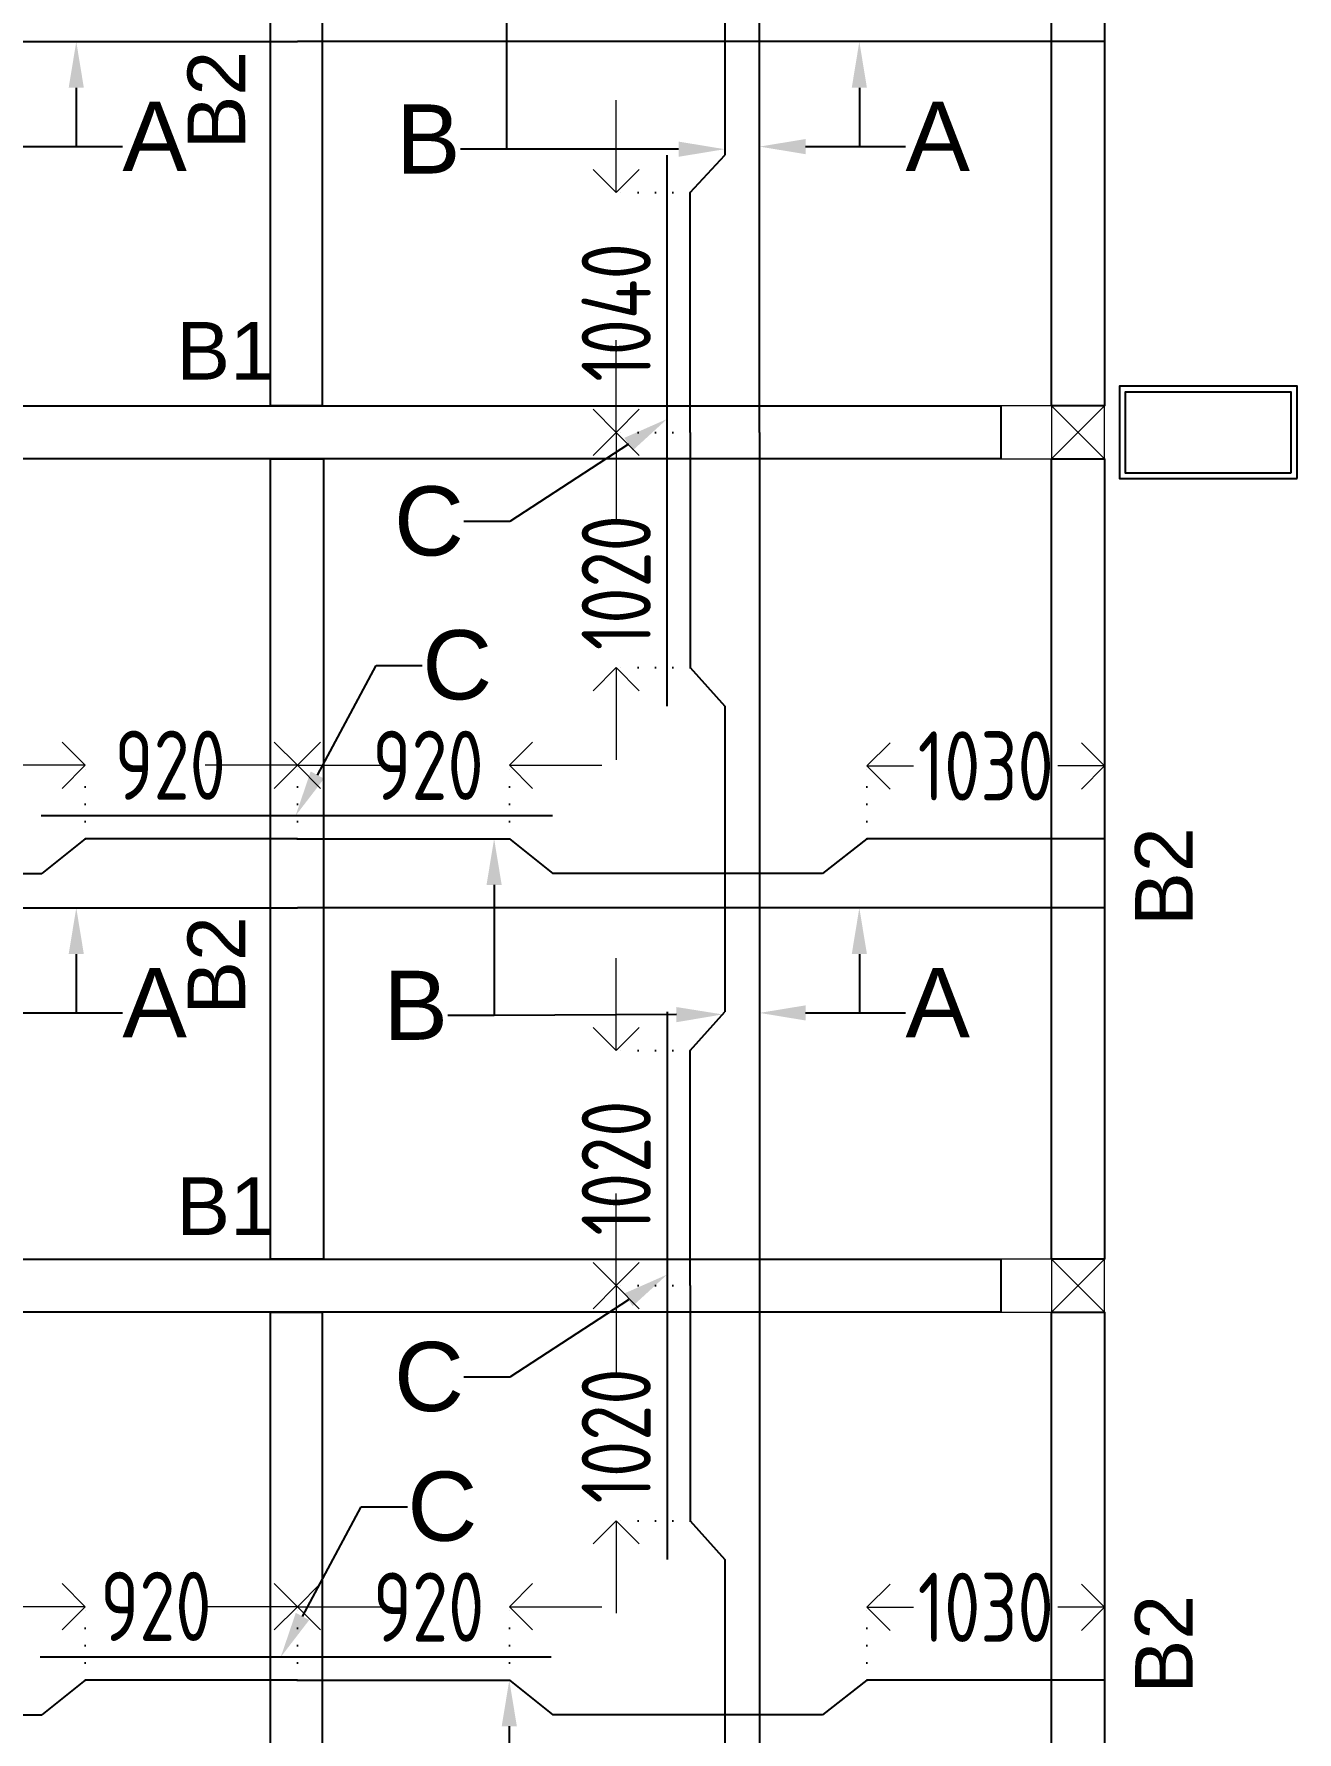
# Model space of a CAD drawing. Header units: inches. Extents: x -605 to 2991212, y -2872845 to 0.
# Drawn here: x 2826292 to 2831770, y -2114542 to -2107179 of the extents above; entities that cross this region are included whole.
import ezdxf
from ezdxf import colors
from ezdxf.entities.mleader import LeaderData, LeaderLine
from ezdxf.enums import TextEntityAlignment as Align
from ezdxf.math import Vec2, Vec3

# ---------------------------------------------------------------- set-up
doc = ezdxf.new("R2010")
doc.units = ezdxf.units.IN
doc.header["$LTSCALE"] = 600
doc.header["$MEASUREMENT"] = 0
doc.linetypes.add('DOT2', pattern=[0.125, 0, -0.125])
for name, color, linetype, lineweight in [('rDIMension', 1, 'Continuous', 18), ('rRCC 2', 40, 'Continuous', 15), ('rREINF 1', 1, 'Continuous', 25)]:
    doc.layers.add(name, color=color, linetype=linetype, lineweight=lineweight)
doc.styles.add('DIM', font='geniso.shx', dxfattribs={"width": 0.85})
doc.styles.get("Standard").update_dxf_attribs({"font": 'arial.ttf'})
doc.dimstyles.new('ST-100', dxfattribs={"dimscale": 100, "dimtxt": 2.5, "dimasz": 2, "dimexe": 0.18, "dimexo": 0.0625, "dimgap": 0.2, "dimtad": 0, "dimdec": 0, "dimzin": 0, "dimdsep": 46, "dimtxsty": 'DIM', "dimblk": 'OPEN90', "dimcen": 0.09, "dimclrd": 256, "dimclrt": 7, "dimadec": 0, "dimazin": 0, "dimtfac": 1, "dimtdec": 0, "dimtofl": 0, "dimtmove": 0, "dimatfit": 3, "dimldrblk": 'OPEN90', "dimfxl": 1, "dimtolj": 1, "dimtzin": 0, "dimlwd": -1, "dimarcsym": 0})

# ---------------------------------------------------------------- blocks, each defined once
blk = doc.blocks.new('_Open90')
at = {"color": 0, "linetype": 'ByBlock', "lineweight": -2}
for p, q in [((-0.5, 0.5), (0, 0)), ((0, 0), (-1, 0)), ((0, 0), (-0.5, -0.5))]:
    blk.add_line(p, q, dxfattribs=at)
blk = doc.blocks.new('*D400')
at = {"layer": 'Defpoints', "color": 0, "linetype": 'ByBlock', "transparency": 16777216}
for p in [(2827434.7, -2110350.6), (2826514.7, -2110669), (2827434.7, -2110669)]:
    blk.add_point(p, dxfattribs=at)
at = {"layer": 'rDIMension', "transparency": 16777216}
for p, q in [((2826314.7, -2110350.6), (2826114.7, -2110350.6)), ((2827634.7, -2110350.6), (2827834.7, -2110350.6))]:
    blk.add_line(p, q, dxfattribs=at)
at = {"layer": 'rDIMension', "color": 0, "linetype": 'DOT2', "lineweight": -2, "transparency": 16777216}
for p, q in [((2826514.7, -2110669), (2826514.7, -2110350.6)), ((2827434.7, -2110669), (2827434.7, -2110350.6))]:
    blk.add_line(p, q, dxfattribs=at)
at = {"layer": 'rDIMension', "linetype": 'ByBlock', "transparency": 16777216, "xscale": 200, "yscale": 200, "zscale": 200}
blk.add_blockref('_Open90', (2826514.7, -2110350.6), dxfattribs=at)
at = {"layer": 'rDIMension', "linetype": 'ByBlock', "transparency": 16777216, "xscale": 200, "yscale": 200, "zscale": 200, "rotation": 180}
blk.add_blockref('_Open90', (2827434.7, -2110350.6), dxfattribs=at)
at = {"layer": 'rDIMension', "color": 7, "linetype": 'ByBlock', "transparency": 16777216, "insert": (2826883.3, -2110350), "char_height": 300, "attachment_point": 5, "style": 'DIM'}
blk.add_mtext('\\A1;920', dxfattribs=at)
blk = doc.blocks.new('*D401')
at = {"layer": 'Defpoints', "color": 0, "linetype": 'ByBlock', "transparency": 16777216}
for p in [(2829904.7, -2110353.3), (2829904.7, -2110669), (2830934.7, -2110669)]:
    blk.add_point(p, dxfattribs=at)
at = {"layer": 'rDIMension', "color": 0, "linetype": 'DOT2', "lineweight": -2, "transparency": 16777216}
for p, q in [((2829904.7, -2110669), (2829904.7, -2110353.3)), ((2830934.7, -2110669), (2830934.7, -2110353.3))]:
    blk.add_line(p, q, dxfattribs=at)
at = {"layer": 'rDIMension', "transparency": 16777216}
for p, q in [((2830104.7, -2110353.3), (2830106.3, -2110353.3)), ((2830734.7, -2110353.3), (2830733, -2110353.3))]:
    blk.add_line(p, q, dxfattribs=at)
at = {"layer": 'rDIMension', "linetype": 'ByBlock', "transparency": 16777216, "xscale": 200, "yscale": 200, "zscale": 200, "rotation": 180}
blk.add_blockref('_Open90', (2829904.7, -2110353.3), dxfattribs=at)
at = {"layer": 'rDIMension', "linetype": 'ByBlock', "transparency": 16777216, "xscale": 200, "yscale": 200, "zscale": 200}
blk.add_blockref('_Open90', (2830934.7, -2110353.3), dxfattribs=at)
at = {"layer": 'rDIMension', "color": 7, "linetype": 'ByBlock', "transparency": 16777216, "insert": (2830419.7, -2110353.3), "char_height": 300, "attachment_point": 5, "style": 'DIM'}
blk.add_mtext('\\A1;1030', dxfattribs=at)
blk = doc.blocks.new('*D402')
at = {"layer": 'Defpoints', "color": 0, "linetype": 'ByBlock', "transparency": 16777216}
for p in [(2827434.7, -2110350.6), (2827434.7, -2110669), (2828354.7, -2110669)]:
    blk.add_point(p, dxfattribs=at)
at = {"layer": 'rDIMension', "transparency": 16777216}
for p, q in [((2827234.7, -2110350.6), (2827034.7, -2110350.6)), ((2828554.7, -2110350.6), (2828754.7, -2110350.6))]:
    blk.add_line(p, q, dxfattribs=at)
at = {"layer": 'rDIMension', "color": 0, "linetype": 'DOT2', "lineweight": -2, "transparency": 16777216}
for p, q in [((2827434.7, -2110669), (2827434.7, -2110350.6)), ((2828354.7, -2110669), (2828354.7, -2110350.6))]:
    blk.add_line(p, q, dxfattribs=at)
at = {"layer": 'rDIMension', "linetype": 'ByBlock', "transparency": 16777216, "xscale": 200, "yscale": 200, "zscale": 200}
blk.add_blockref('_Open90', (2827434.7, -2110350.6), dxfattribs=at)
at = {"layer": 'rDIMension', "linetype": 'ByBlock', "transparency": 16777216, "xscale": 200, "yscale": 200, "zscale": 200, "rotation": 180}
blk.add_blockref('_Open90', (2828354.7, -2110350.6), dxfattribs=at)
at = {"layer": 'rDIMension', "color": 7, "linetype": 'ByBlock', "transparency": 16777216, "insert": (2828001.4, -2110350.5), "char_height": 300, "attachment_point": 5, "style": 'DIM'}
blk.add_mtext('\\A1;920', dxfattribs=at)
blk = doc.blocks.new('*D350')
at = {"layer": 'Defpoints', "color": 0, "linetype": 'ByBlock', "transparency": 16777216}
for p in [(2827434.7, -2113999.1), (2826514.7, -2114317.5), (2827434.7, -2114317.5)]:
    blk.add_point(p, dxfattribs=at)
at = {"layer": 'rDIMension', "transparency": 16777216}
for p, q in [((2826314.7, -2113999.1), (2826114.7, -2113999.1)), ((2827634.7, -2113999.1), (2827834.7, -2113999.1))]:
    blk.add_line(p, q, dxfattribs=at)
at = {"layer": 'rDIMension', "color": 0, "linetype": 'DOT2', "lineweight": -2, "transparency": 16777216}
for p, q in [((2826514.7, -2114317.5), (2826514.7, -2113999.1)), ((2827434.7, -2114317.5), (2827434.7, -2113999.1))]:
    blk.add_line(p, q, dxfattribs=at)
at = {"layer": 'rDIMension', "linetype": 'ByBlock', "transparency": 16777216, "xscale": 200, "yscale": 200, "zscale": 200}
blk.add_blockref('_Open90', (2826514.7, -2113999.1), dxfattribs=at)
at = {"layer": 'rDIMension', "linetype": 'ByBlock', "transparency": 16777216, "xscale": 200, "yscale": 200, "zscale": 200, "rotation": 180}
blk.add_blockref('_Open90', (2827434.7, -2113999.1), dxfattribs=at)
at = {"layer": 'rDIMension', "color": 7, "linetype": 'ByBlock', "transparency": 16777216, "insert": (2826821.2, -2113997.6), "char_height": 300, "attachment_point": 5, "style": 'DIM'}
blk.add_mtext('\\A1;920', dxfattribs=at)
blk = doc.blocks.new('*D351')
at = {"layer": 'Defpoints', "color": 0, "linetype": 'ByBlock', "transparency": 16777216}
for p in [(2829904.7, -2114001.7), (2829904.7, -2114317.5), (2830934.7, -2114317.5)]:
    blk.add_point(p, dxfattribs=at)
at = {"layer": 'rDIMension', "color": 0, "linetype": 'DOT2', "lineweight": -2, "transparency": 16777216}
for p, q in [((2829904.7, -2114317.5), (2829904.7, -2114001.7)), ((2830934.7, -2114317.5), (2830934.7, -2114001.7))]:
    blk.add_line(p, q, dxfattribs=at)
at = {"layer": 'rDIMension', "transparency": 16777216}
for p, q in [((2830104.7, -2114001.7), (2830106.3, -2114001.7)), ((2830734.7, -2114001.7), (2830733, -2114001.7))]:
    blk.add_line(p, q, dxfattribs=at)
at = {"layer": 'rDIMension', "linetype": 'ByBlock', "transparency": 16777216, "xscale": 200, "yscale": 200, "zscale": 200, "rotation": 180}
blk.add_blockref('_Open90', (2829904.7, -2114001.7), dxfattribs=at)
at = {"layer": 'rDIMension', "linetype": 'ByBlock', "transparency": 16777216, "xscale": 200, "yscale": 200, "zscale": 200}
blk.add_blockref('_Open90', (2830934.7, -2114001.7), dxfattribs=at)
at = {"layer": 'rDIMension', "color": 7, "linetype": 'ByBlock', "transparency": 16777216, "insert": (2830419.7, -2114001.7), "char_height": 300, "attachment_point": 5, "style": 'DIM'}
blk.add_mtext('\\A1;1030', dxfattribs=at)
blk = doc.blocks.new('*D352')
at = {"layer": 'Defpoints', "color": 0, "linetype": 'ByBlock', "transparency": 16777216}
for p in [(2827434.7, -2113999.1), (2827434.7, -2114317.5), (2828354.7, -2114317.5)]:
    blk.add_point(p, dxfattribs=at)
at = {"layer": 'rDIMension', "transparency": 16777216}
for p, q in [((2827234.7, -2113999.1), (2827034.7, -2113999.1)), ((2828554.7, -2113999.1), (2828754.7, -2113999.1))]:
    blk.add_line(p, q, dxfattribs=at)
at = {"layer": 'rDIMension', "color": 0, "linetype": 'DOT2', "lineweight": -2, "transparency": 16777216}
for p, q in [((2827434.7, -2114317.5), (2827434.7, -2113999.1)), ((2828354.7, -2114317.5), (2828354.7, -2113999.1))]:
    blk.add_line(p, q, dxfattribs=at)
at = {"layer": 'rDIMension', "linetype": 'ByBlock', "transparency": 16777216, "xscale": 200, "yscale": 200, "zscale": 200}
blk.add_blockref('_Open90', (2827434.7, -2113999.1), dxfattribs=at)
at = {"layer": 'rDIMension', "linetype": 'ByBlock', "transparency": 16777216, "xscale": 200, "yscale": 200, "zscale": 200, "rotation": 180}
blk.add_blockref('_Open90', (2828354.7, -2113999.1), dxfattribs=at)
at = {"layer": 'rDIMension', "color": 7, "linetype": 'ByBlock', "transparency": 16777216, "insert": (2828004.1, -2114000.5), "char_height": 300, "attachment_point": 5, "style": 'DIM'}
blk.add_mtext('\\A1;920', dxfattribs=at)
blk = doc.blocks.new('*D361')
at = {"layer": 'Defpoints', "color": 0, "linetype": 'ByBlock', "transparency": 16777216}
for p in [(2828817.3, -2108906.9), (2829138, -2108906.9), (2829138, -2109926.9)]:
    blk.add_point(p, dxfattribs=at)
at = {"layer": 'rDIMension', "transparency": 16777216}
for p, q in [((2828817.3, -2108706.9), (2828817.3, -2108506.9)), ((2828817.3, -2110126.9), (2828817.3, -2110326.9))]:
    blk.add_line(p, q, dxfattribs=at)
at = {"layer": 'rDIMension', "color": 0, "linetype": 'DOT2', "lineweight": -2, "transparency": 16777216}
for p, q in [((2829138, -2108906.9), (2828817.3, -2108906.9)), ((2829138, -2109926.9), (2828817.3, -2109926.9))]:
    blk.add_line(p, q, dxfattribs=at)
at = {"layer": 'rDIMension', "linetype": 'ByBlock', "transparency": 16777216, "xscale": 200, "yscale": 200, "zscale": 200}
for p, rotation in [((2828817.3, -2108906.9), 270), ((2828817.3, -2109926.9), 90)]:
    blk.add_blockref('_Open90', p, dxfattribs=dict(at, rotation=rotation))
at = {"layer": 'rDIMension', "color": 7, "linetype": 'ByBlock', "transparency": 16777216, "insert": (2828817.3, -2109558.6), "char_height": 300, "attachment_point": 5, "rotation": 90, "style": 'DIM'}
blk.add_mtext('\\A1;1020', dxfattribs=at)
blk = doc.blocks.new('*D362')
at = {"layer": 'Defpoints', "color": 0, "linetype": 'ByBlock', "transparency": 16777216}
for p in [(2829138, -2111586.9), (2828817.3, -2112606.9), (2829138, -2112606.9)]:
    blk.add_point(p, dxfattribs=at)
at = {"layer": 'rDIMension', "transparency": 16777216}
for p, q in [((2828817.3, -2111386.9), (2828817.3, -2111186.9)), ((2828817.3, -2112806.9), (2828817.3, -2113006.9))]:
    blk.add_line(p, q, dxfattribs=at)
at = {"layer": 'rDIMension', "color": 0, "linetype": 'DOT2', "lineweight": -2, "transparency": 16777216}
for p, q in [((2829138, -2111586.9), (2828817.3, -2111586.9)), ((2829138, -2112606.9), (2828817.3, -2112606.9))]:
    blk.add_line(p, q, dxfattribs=at)
at = {"layer": 'rDIMension', "linetype": 'ByBlock', "transparency": 16777216, "xscale": 200, "yscale": 200, "zscale": 200}
for p, rotation in [((2828817.3, -2111586.9), 270), ((2828817.3, -2112606.9), 90)]:
    blk.add_blockref('_Open90', p, dxfattribs=dict(at, rotation=rotation))
at = {"layer": 'rDIMension', "color": 7, "linetype": 'ByBlock', "transparency": 16777216, "insert": (2828817.3, -2112096.9), "char_height": 300, "attachment_point": 5, "rotation": 90, "style": 'DIM'}
blk.add_mtext('\\A1;1020', dxfattribs=at)
blk = doc.blocks.new('*D365')
at = {"layer": 'Defpoints', "color": 0, "linetype": 'ByBlock', "transparency": 16777216}
for p in [(2828817.3, -2112606.9), (2829138, -2112606.9), (2829138, -2113626.9)]:
    blk.add_point(p, dxfattribs=at)
at = {"layer": 'rDIMension', "transparency": 16777216}
for p, q in [((2828817.3, -2112406.9), (2828817.3, -2112206.9)), ((2828817.3, -2113826.9), (2828817.3, -2114026.9))]:
    blk.add_line(p, q, dxfattribs=at)
at = {"layer": 'rDIMension', "color": 0, "linetype": 'DOT2', "lineweight": -2, "transparency": 16777216}
for p, q in [((2829138, -2112606.9), (2828817.3, -2112606.9)), ((2829138, -2113626.9), (2828817.3, -2113626.9))]:
    blk.add_line(p, q, dxfattribs=at)
at = {"layer": 'rDIMension', "linetype": 'ByBlock', "transparency": 16777216, "xscale": 200, "yscale": 200, "zscale": 200}
for p, rotation in [((2828817.3, -2112606.9), 270), ((2828817.3, -2113626.9), 90)]:
    blk.add_blockref('_Open90', p, dxfattribs=dict(at, rotation=rotation))
at = {"layer": 'rDIMension', "color": 7, "linetype": 'ByBlock', "transparency": 16777216, "insert": (2828817.3, -2113258.6), "char_height": 300, "attachment_point": 5, "rotation": 90, "style": 'DIM'}
blk.add_mtext('\\A1;1020', dxfattribs=at)
blk = doc.blocks.new('*D275')
at = {"layer": 'Defpoints', "color": 0, "linetype": 'ByBlock', "transparency": 16777216}
for p in [(2828817.3, -2107866.9), (2829138, -2107866.9), (2829138, -2108906.9)]:
    blk.add_point(p, dxfattribs=at)
at = {"layer": 'rDIMension', "transparency": 16777216}
for p, q in [((2828817.3, -2107666.9), (2828817.3, -2107466.9)), ((2828817.3, -2109106.9), (2828817.3, -2109306.9))]:
    blk.add_line(p, q, dxfattribs=at)
at = {"layer": 'rDIMension', "color": 0, "linetype": 'DOT2', "lineweight": -2, "transparency": 16777216}
for p, q in [((2829138, -2107866.9), (2828817.3, -2107866.9)), ((2829138, -2108906.9), (2828817.3, -2108906.9))]:
    blk.add_line(p, q, dxfattribs=at)
at = {"layer": 'rDIMension', "linetype": 'ByBlock', "transparency": 16777216, "xscale": 200, "yscale": 200, "zscale": 200}
for p, rotation in [((2828817.3, -2107866.9), 270), ((2828817.3, -2108906.9), 90)]:
    blk.add_blockref('_Open90', p, dxfattribs=dict(at, rotation=rotation))
at = {"layer": 'rDIMension', "color": 7, "linetype": 'ByBlock', "transparency": 16777216, "insert": (2828817.3, -2108386.9), "char_height": 300, "attachment_point": 5, "rotation": 90, "style": 'DIM'}
blk.add_mtext('\\A1;1040', dxfattribs=at)

msp = doc.modelspace()

# ---------------------------------------------------------------- linework, layer by layer
at = {"color": 4, "linetype": 'ByBlock'}
for points in [[(2829438, -2108906.9), (2829438, -2105016.9)], [(2829288, -2106218.8), (2829288, -2107705.1)], [(2823934.7, -2107212.5), (2827434.7, -2107212.5)], [(2830934.7, -2107212.5), (2827434.7, -2107212.5)], [(2829038, -2110093.8), (2829038, -2107705.1)], [(2829138, -2108906.9), (2829138, -2107866.9), (2829288, -2107705.1)], [(2829138, -2108906.9), (2829138, -2109926.9), (2829288, -2110093.8)], [(2829438, -2108906.9), (2829438, -2112606.9)], [(2829288, -2110093.8), (2829288, -2111420.1)], [(2828540.7, -2110569), (2826324.2, -2110569)], [(2827434.7, -2110669), (2826514.7, -2110669), (2826326.4, -2110819)], [(2827434.7, -2110669), (2828354.7, -2110669), (2828542.9, -2110819)], [(2830934.7, -2110669), (2829904.7, -2110669), (2829711.4, -2110819)], [(2825157.9, -2110819), (2826326.4, -2110819)], [(2829711.4, -2110819), (2828542.9, -2110819)], [(2823934.7, -2110969), (2827434.7, -2110969)], [(2830934.7, -2110969), (2827434.7, -2110969)], [(2829038, -2111420.1), (2829038, -2113793.8)], [(2829138, -2112606.9), (2829138, -2111586.9), (2829288, -2111420.1)], [(2829138, -2112606.9), (2829138, -2113626.9), (2829288, -2113793.8)], [(2829438, -2112606.9), (2829438, -2116306.9)], [(2829288, -2113793.8), (2829288, -2115120.1)], [(2828535.7, -2114217.5), (2826319.2, -2114217.5)], [(2827434.7, -2114317.5), (2826514.7, -2114317.5), (2826326.4, -2114467.5)], [(2827434.7, -2114317.5), (2828354.7, -2114317.5), (2828542.9, -2114467.5)], [(2830934.7, -2114317.5), (2829904.7, -2114317.5), (2829711.4, -2114467.5)], [(2825157.9, -2114467.5), (2826326.4, -2114467.5)], [(2829711.4, -2114467.5), (2828542.9, -2114467.5)]]:
    msp.add_lwpolyline(points, dxfattribs=at)
at = {"color": 1, "linetype": 'ByBlock'}
for points in [[(2827317.5, -2105131.9), (2827542.5, -2105131.9), (2827542.5, -2108791.9), (2827317.5, -2108791.9)], [(2830704.7, -2105131.9), (2830934.7, -2105131.9), (2830934.7, -2108791.9), (2830704.7, -2108791.9)], [(2824384.7, -2108791.9), (2830484.7, -2108791.9), (2830484.7, -2109021.9), (2824384.7, -2109021.9)], [(2827317.5, -2109021.9), (2827547.5, -2109021.9), (2827547.5, -2112491.9), (2827317.5, -2112491.9)], [(2830704.7, -2109021.9), (2830934.7, -2109021.9), (2830934.7, -2112491.9), (2830704.7, -2112491.9)], [(2824384.7, -2112491.9), (2830484.7, -2112491.9), (2830484.7, -2112721.9), (2824384.7, -2112721.9)], [(2827317.5, -2112721.9), (2827542.5, -2112721.9), (2827542.5, -2116191.9), (2827317.5, -2116191.9)], [(2830704.7, -2112721.9), (2830934.7, -2112721.9), (2830934.7, -2116191.9), (2830704.7, -2116191.9)]]:
    msp.add_lwpolyline(points, close=True, dxfattribs=at)
at = {"color": 6, "linetype": 'ByBlock'}
msp.add_lwpolyline([(2831769.7, -2109106.9), (2831769.7, -2108706.9), (2830999.7, -2108706.9), (2830999.7, -2109106.9)], close=True, dxfattribs=at)
at = {"color": 3, "linetype": 'ByBlock'}
msp.add_lwpolyline([(2831744.7, -2109081.9), (2831744.7, -2108731.9), (2831024.7, -2108731.9), (2831024.7, -2109081.9)], close=True, dxfattribs=at)
at = {"layer": 'rRCC 2', "color": 6}
for p, q in [((2830934.7, -2108791.9), (2830704.7, -2109021.9)), ((2830934.7, -2109021.9), (2830704.7, -2108791.9)), ((2830934.7, -2112491.9), (2830704.7, -2112721.9)), ((2830934.7, -2112721.9), (2830704.7, -2112491.9))]:
    msp.add_line(p, q, dxfattribs=at)
for points in [[(2830934.7, -2109021.9), (2830934.7, -2108791.9), (2830484.7, -2108791.9), (2830484.7, -2109021.9)], [(2830934.7, -2108791.9), (2830704.7, -2108791.9), (2830704.7, -2109021.9), (2830934.7, -2109021.9)], [(2830934.7, -2112721.9), (2830934.7, -2112491.9), (2830484.7, -2112491.9), (2830484.7, -2112721.9)], [(2830934.7, -2112491.9), (2830704.7, -2112491.9), (2830704.7, -2112721.9), (2830934.7, -2112721.9)]]:
    msp.add_lwpolyline(points, close=True, dxfattribs=at)

# ---------------------------------------------------------------- texts
at = {"layer": 'rRCC 2'}
for p in [(2827083.3, -2107465.9), (2831192.4, -2110833.4), (2827083.3, -2111218.6), (2831192.4, -2114161.7)]:
    msp.add_text('B2', height=250, rotation=90, dxfattribs=at).set_placement(p, align=Align.MIDDLE_CENTER)
for p in [(2827123.4, -2108552.9), (2827123.4, -2112262.4)]:
    msp.add_text('B1', height=250, dxfattribs=at).set_placement(p, align=Align.MIDDLE_CENTER)

# ---------------------------------------------------------------- dimensions: what is measured, and where the dimension line sits
at = {"layer": 'rDIMension', "color": 1, "linetype": 'ByBlock'}
for base, p1, p2, picture, middle in [((2828817.3, -2107866.9), (2829138, -2108906.9), (2829138, -2107866.9), '*D275', (2828817.3, -2108386.9)), ((2828817.3, -2112606.9), (2829138, -2111586.9), (2829138, -2112606.9), '*D362', (2828817.3, -2112096.9))]:
    dim = msp.add_linear_dim(base=base, p1=p1, p2=p2, angle=90, dimstyle='ST-100', override={"dimtxt": 3, "dimexe": 0, "dimexo": 0, "dimtmove": 1, "dimfxl": 1.25, "dimtfillclr": 256, "dimarcsym": 2}, dxfattribs=at)
    dim.commit()
    dim.dimension.update_dxf_attribs({"geometry": picture, "text_midpoint": middle})
for base, p1, p2, angle, override, picture, middle in [((2828817.3, -2108906.9), (2829138, -2109926.9), (2829138, -2108906.9), 90, {"dimtxt": 3, "dimexe": 0, "dimexo": 0, "dimtmove": 1, "dimfxl": 1.25, "dimtfillclr": 256, "dimarcsym": 2}, '*D361', (2828817.3, -2109558.6)), ((2827434.7, -2110350.6), (2828354.7, -2110669), (2827434.7, -2110669), 180, {"dimtxt": 3, "dimexe": 0, "dimexo": 0, "dimtmove": 1, "dimfxl": 1.25, "dimtfillclr": 256, "dimarcsym": 2}, '*D402', (2828001.4, -2110350.5)), ((2829904.7, -2110353.3), (2830934.7, -2110669), (2829904.7, -2110669), 180, {"dimtxt": 3, "dimasz": 2, "dimexe": 0, "dimexo": 0, "dimtmove": 1, "dimfxl": 1.25, "dimtfillclr": 256, "dimarcsym": 2}, '*D401', (2830419.7, -2110353.3)), ((2828817.3, -2112606.9), (2829138, -2113626.9), (2829138, -2112606.9), 90, {"dimtxt": 3, "dimexe": 0, "dimexo": 0, "dimtmove": 1, "dimfxl": 1.25, "dimtfillclr": 256, "dimarcsym": 2}, '*D365', (2828817.3, -2113258.6)), ((2827434.7, -2113999.1), (2828354.7, -2114317.5), (2827434.7, -2114317.5), 180, {"dimtxt": 3, "dimexe": 0, "dimexo": 0, "dimtmove": 1, "dimfxl": 1.25, "dimtfillclr": 256, "dimarcsym": 2}, '*D352', (2828004.1, -2114000.5)), ((2829904.7, -2114001.7), (2830934.7, -2114317.5), (2829904.7, -2114317.5), 180, {"dimtxt": 3, "dimasz": 2, "dimexe": 0, "dimexo": 0, "dimtmove": 1, "dimfxl": 1.25, "dimtfillclr": 256, "dimarcsym": 2}, '*D351', (2830419.7, -2114001.7))]:
    dim = msp.add_linear_dim(base=base, p1=p1, p2=p2, angle=angle, dimstyle='ST-100', override=override, dxfattribs=at)
    dim.commit()
    dim.dimension.update_dxf_attribs({"geometry": picture, "text_midpoint": middle, "dimtype": 160})
for base, p1, p2, picture, middle in [((2827434.7, -2110350.6), (2826514.7, -2110669), (2827434.7, -2110669), '*D400', (2826883.3, -2110350)), ((2827434.7, -2113999.1), (2826514.7, -2114317.5), (2827434.7, -2114317.5), '*D350', (2826821.2, -2113997.6))]:
    dim = msp.add_linear_dim(base=base, p1=p1, p2=p2, dimstyle='ST-100', override={"dimtxt": 3, "dimexe": 0, "dimexo": 0, "dimtmove": 1, "dimfxl": 1.25, "dimtfillclr": 256, "dimarcsym": 2}, dxfattribs=at)
    dim.commit()
    dim.dimension.update_dxf_attribs({"geometry": picture, "text_midpoint": middle, "dimtype": 160})

# ---------------------------------------------------------------- leaders
at = {"layer": 'rREINF 1', "color": 3, "linetype": 'ByBlock'}
ml = msp.add_multileader_mtext('Standard', dxfattribs=at)
ml.set_content('B', color=3)
ml.set_leader_properties()
ml.build(insert=Vec2(0, 0))
ml.multileader.update_dxf_attribs({"text_top_attachment_type": 0, "text_bottom_attachment_type": 0, "dogleg_length": 200, "arrow_head_size": 200})
ctx = ml.context
ctx.base_point, ctx.char_height, ctx.arrow_head_size, ctx.landing_gap_size, ctx.plane_origin = Vec3(2827915.2, -2107678.9), 300, 200, 0.09, Vec3(2828376, -2107085.7)
ctx.text_align_type = 2
notes = []
notes.append((ctx, [(0, (1, 1, 0), (2828341.9, -2107678.9), (-1, 0), 200, [(0, [(2828341.9, -2106912.5)], 256, [])])]))
ctx.mtext.insert, ctx.mtext.alignment, ctx.mtext.flow_direction = Vec3(2828141.8, -2107484.5), 3, 5
ml = msp.add_multileader_mtext('Standard', dxfattribs=at)
ml.set_content('A', color=3)
ml.set_leader_properties()
ml.build(insert=Vec2(0, 0))
ml.multileader.update_dxf_attribs({"text_top_attachment_type": 0, "text_bottom_attachment_type": 0, "dogleg_length": 200, "arrow_head_size": 200})
ctx = ml.context
ctx.base_point, ctx.char_height, ctx.arrow_head_size, ctx.landing_gap_size, ctx.plane_origin = Vec3(2826675.8, -2107667.7), 300, 200, 0.09, Vec3(2826629.2, -2107074.5)
notes.append((ctx, [(0, (1, 1, 0), (2826475.8, -2107667.7), (1, 0), 200, [(0, [(2826475.8, -2107212.5)], 256, [])])]))
ctx.mtext.insert, ctx.mtext.flow_direction = Vec3(2826675.9, -2107473.3), 5
ml = msp.add_multileader_mtext('Standard', dxfattribs=at)
ml.set_content('A', color=3)
ml.set_leader_properties()
ml.build(insert=Vec2(0, 0))
ml.multileader.update_dxf_attribs({"text_top_attachment_type": 0, "text_bottom_attachment_type": 0, "dogleg_length": 200, "arrow_head_size": 200})
ctx = ml.context
ctx.base_point, ctx.char_height, ctx.arrow_head_size, ctx.landing_gap_size, ctx.plane_origin = Vec3(2830071.6, -2107667.7), 300, 200, 0.09, Vec3(2830025, -2107074.5)
notes.append((ctx, [(0, (1, 1, 0), (2829871.6, -2107667.7), (1, 0), 200, [(0, [(2829871.6, -2107212.5)], 256, [])])]))
ctx.mtext.insert, ctx.mtext.flow_direction = Vec3(2830071.7, -2107473.3), 5
ml = msp.add_multileader_mtext('Standard', dxfattribs=at)
ml.set_content('', color=3)
ml.set_leader_properties()
ml.build(insert=Vec2(0, 0))
ml.multileader.update_dxf_attribs({"text_top_attachment_type": 0, "text_bottom_attachment_type": 0, "dogleg_length": 200, "arrow_head_size": 200})
ctx = ml.context
ctx.base_point, ctx.char_height, ctx.arrow_head_size, ctx.landing_gap_size, ctx.plane_origin = Vec3(2826675.8, -2107667.7), 300, 200, 0.09, Vec3(2826059.9, -2107667.7)
notes.append((ctx, [(0, (1, 1, 0), (2826475.8, -2107667.7), (1, 0), 200, [(0, [(2826043, -2107667.7)], 256, [])])]))
ctx.mtext.insert, ctx.mtext.flow_direction = Vec3(2826675.9, -2107517.7), 5
ml = msp.add_multileader_mtext('Standard', dxfattribs=at)
ml.set_content('', color=3)
ml.set_leader_properties()
ml.build(insert=Vec2(0, 0))
ml.multileader.update_dxf_attribs({"text_top_attachment_type": 0, "text_bottom_attachment_type": 0, "dogleg_length": 200, "arrow_head_size": 200})
ctx = ml.context
ctx.base_point, ctx.char_height, ctx.arrow_head_size, ctx.landing_gap_size, ctx.plane_origin = Vec3(2828287.5, -2107678.9), 300, 200, 0.09, Vec3(2829091, -2107678.9)
ctx.text_align_type = 2
notes.append((ctx, [(0, (1, 1, 0), (2828487.6, -2107678.9), (-1, 0), 200, [(0, [(2829288, -2107678.9)], 256, [])])]))
ctx.mtext.insert, ctx.mtext.alignment, ctx.mtext.flow_direction = Vec3(2828287.5, -2107528.9), 3, 5
ml = msp.add_multileader_mtext('Standard', dxfattribs=at)
ml.set_content('', color=3)
ml.set_leader_properties()
ml.build(insert=Vec2(0, 0))
ml.multileader.update_dxf_attribs({"text_top_attachment_type": 0, "text_bottom_attachment_type": 0, "dogleg_length": 200, "arrow_head_size": 200})
ctx = ml.context
ctx.base_point, ctx.char_height, ctx.arrow_head_size, ctx.landing_gap_size, ctx.plane_origin = Vec3(2830071.6, -2107667.7), 300, 200, 0.09, Vec3(2829455.7, -2107667.7)
notes.append((ctx, [(0, (1, 1, 0), (2829871.6, -2107667.7), (1, 0), 200, [(0, [(2829438.8, -2107667.7)], 256, [])])]))
ctx.mtext.insert, ctx.mtext.flow_direction = Vec3(2830071.7, -2107517.7), 5
ml = msp.add_multileader_mtext('Standard', dxfattribs=at)
ml.set_content('C', color=3)
ml.set_leader_properties()
ml.build(insert=Vec2(0, 0))
ml.multileader.update_dxf_attribs({"text_top_attachment_type": 0, "text_bottom_attachment_type": 0, "dogleg_length": 200, "arrow_head_size": 200})
ctx = ml.context
ctx.base_point, ctx.char_height, ctx.arrow_head_size, ctx.landing_gap_size, ctx.plane_origin = Vec3(2827891.2, -2109293.3), 300, 200, 0.09, Vec3(2828787.5, -2108890.8)
ctx.text_align_type = 2
notes.append((ctx, [(1, (1, 1, 0), (2828356.6, -2109293.3), (-1, 0), 200, [(0, [(2829038, -2108848.8)], 256, [])])]))
ctx.mtext.insert, ctx.mtext.alignment, ctx.mtext.flow_direction = Vec3(2828156.6, -2109140.7), 3, 5
ml = msp.add_multileader_mtext('Standard', dxfattribs=at)
ml.set_content('C', color=3)
ml.set_leader_properties()
ml.build(insert=Vec2(0, 0))
ml.multileader.update_dxf_attribs({"text_top_attachment_type": 0, "text_bottom_attachment_type": 0, "dogleg_length": 200, "arrow_head_size": 200})
ctx = ml.context
ctx.base_point, ctx.char_height, ctx.arrow_head_size, ctx.landing_gap_size, ctx.plane_origin = Vec3(2827976.3, -2109917.1), 300, 200, 0.09, Vec3(2827005.5, -2110819.6)
notes.append((ctx, [(0, (1, 1, 0), (2827776.3, -2109917.1), (1, 0), 200, [(0, [(2827426.9, -2110569)], 256, [])])]))
ctx.mtext.insert, ctx.mtext.flow_direction = Vec3(2827976.4, -2109764.6), 5
ml = msp.add_multileader_mtext('Standard', dxfattribs=at)
ml.set_content('B', color=3)
ml.set_leader_properties()
ml.build(insert=Vec2(0, 0))
ml.multileader.update_dxf_attribs({"text_top_attachment_type": 0, "text_bottom_attachment_type": 0, "dogleg_length": 200, "arrow_head_size": 200})
ctx = ml.context
ctx.base_point, ctx.char_height, ctx.arrow_head_size, ctx.landing_gap_size, ctx.plane_origin = Vec3(2827861.1, -2111435.4), 300, 200, 0.09, Vec3(2828321.9, -2110842.2)
ctx.text_align_type = 2
notes.append((ctx, [(0, (1, 1, 0), (2828287.8, -2111435.4), (-1, 0), 200, [(0, [(2828287.8, -2110669)], 256, [])])]))
ctx.mtext.insert, ctx.mtext.alignment, ctx.mtext.flow_direction = Vec3(2828087.7, -2111241), 3, 5
ml = msp.add_multileader_mtext('Standard', dxfattribs=at)
ml.set_content('A', color=3)
ml.set_leader_properties()
ml.build(insert=Vec2(0, 0))
ml.multileader.update_dxf_attribs({"text_top_attachment_type": 0, "text_bottom_attachment_type": 0, "dogleg_length": 200, "arrow_head_size": 200})
ctx = ml.context
ctx.base_point, ctx.char_height, ctx.arrow_head_size, ctx.landing_gap_size, ctx.plane_origin = Vec3(2826675.8, -2111424.2), 300, 200, 0.09, Vec3(2826629.2, -2110831)
notes.append((ctx, [(0, (1, 1, 0), (2826475.8, -2111424.2), (1, 0), 200, [(0, [(2826475.8, -2110969)], 256, [])])]))
ctx.mtext.insert, ctx.mtext.flow_direction = Vec3(2826675.9, -2111229.8), 5
ml = msp.add_multileader_mtext('Standard', dxfattribs=at)
ml.set_content('A', color=3)
ml.set_leader_properties()
ml.build(insert=Vec2(0, 0))
ml.multileader.update_dxf_attribs({"text_top_attachment_type": 0, "text_bottom_attachment_type": 0, "dogleg_length": 200, "arrow_head_size": 200})
ctx = ml.context
ctx.base_point, ctx.char_height, ctx.arrow_head_size, ctx.landing_gap_size, ctx.plane_origin = Vec3(2830071.6, -2111424.2), 300, 200, 0.09, Vec3(2830025, -2110831)
notes.append((ctx, [(0, (1, 1, 0), (2829871.6, -2111424.2), (1, 0), 200, [(0, [(2829871.6, -2110969)], 256, [])])]))
ctx.mtext.insert, ctx.mtext.flow_direction = Vec3(2830071.7, -2111229.8), 5
ml = msp.add_multileader_mtext('Standard', dxfattribs=at)
ml.set_content('', color=3)
ml.set_leader_properties()
ml.build(insert=Vec2(0, 0))
ml.multileader.update_dxf_attribs({"text_top_attachment_type": 0, "text_bottom_attachment_type": 0, "dogleg_length": 200, "arrow_head_size": 200})
ctx = ml.context
ctx.base_point, ctx.char_height, ctx.arrow_head_size, ctx.landing_gap_size, ctx.plane_origin = Vec3(2826675.8, -2111424.2), 300, 200, 0.09, Vec3(2826059.9, -2111424.2)
notes.append((ctx, [(0, (1, 1, 0), (2826475.8, -2111424.2), (1, 0), 200, [(0, [(2826043, -2111424.2)], 256, [])])]))
ctx.mtext.insert, ctx.mtext.flow_direction = Vec3(2826675.9, -2111274.2), 5
ml = msp.add_multileader_mtext('Standard', dxfattribs=at)
ml.set_content('', color=3)
ml.set_leader_properties()
ml.build(insert=Vec2(0, 0))
ml.multileader.update_dxf_attribs({"text_top_attachment_type": 0, "text_bottom_attachment_type": 0, "dogleg_length": 200, "arrow_head_size": 200})
ctx = ml.context
ctx.base_point, ctx.char_height, ctx.arrow_head_size, ctx.landing_gap_size, ctx.plane_origin = Vec3(2828087.6, -2111435.4), 300, 200, 0.09, Vec3(2828891.2, -2111435.4)
ctx.text_align_type = 2
notes.append((ctx, [(0, (1, 1, 0), (2828287.8, -2111435.4), (-1, 0), 200, [(0, [(2829278.5, -2111430.7)], 256, [])])]))
ctx.mtext.insert, ctx.mtext.alignment, ctx.mtext.flow_direction = Vec3(2828087.7, -2111285.4), 3, 5
ml = msp.add_multileader_mtext('Standard', dxfattribs=at)
ml.set_content('', color=3)
ml.set_leader_properties()
ml.build(insert=Vec2(0, 0))
ml.multileader.update_dxf_attribs({"text_top_attachment_type": 0, "text_bottom_attachment_type": 0, "dogleg_length": 200, "arrow_head_size": 200})
ctx = ml.context
ctx.base_point, ctx.char_height, ctx.arrow_head_size, ctx.landing_gap_size, ctx.plane_origin = Vec3(2830071.6, -2111424.2), 300, 200, 0.09, Vec3(2829455.7, -2111424.2)
notes.append((ctx, [(0, (1, 1, 0), (2829871.6, -2111424.2), (1, 0), 200, [(0, [(2829438.8, -2111424.2)], 256, [])])]))
ctx.mtext.insert, ctx.mtext.flow_direction = Vec3(2830071.7, -2111274.2), 5
ml = msp.add_multileader_mtext('Standard', dxfattribs=at)
ml.set_content('C', color=3)
ml.set_leader_properties()
ml.build(insert=Vec2(0, 0))
ml.multileader.update_dxf_attribs({"text_top_attachment_type": 0, "text_bottom_attachment_type": 0, "dogleg_length": 200, "arrow_head_size": 200})
ctx = ml.context
ctx.base_point, ctx.char_height, ctx.arrow_head_size, ctx.landing_gap_size, ctx.plane_origin = Vec3(2827891.2, -2113003.4), 300, 200, 0.09, Vec3(2828787.5, -2112600.9)
ctx.text_align_type = 2
notes.append((ctx, [(1, (1, 1, 0), (2828356.6, -2113003.4), (-1, 0), 200, [(0, [(2829038, -2112558.9)], 256, [])])]))
ctx.mtext.insert, ctx.mtext.alignment, ctx.mtext.flow_direction = Vec3(2828156.6, -2112850.8), 3, 5
ml = msp.add_multileader_mtext('Standard', dxfattribs=at)
ml.set_content('C', color=3)
ml.set_leader_properties()
ml.build(insert=Vec2(0, 0))
ml.multileader.update_dxf_attribs({"text_top_attachment_type": 0, "text_bottom_attachment_type": 0, "dogleg_length": 200, "arrow_head_size": 200})
ctx = ml.context
ctx.base_point, ctx.char_height, ctx.arrow_head_size, ctx.landing_gap_size, ctx.plane_origin = Vec3(2827911.8, -2113565.6), 300, 200, 0.09, Vec3(2826941, -2114468.1)
notes.append((ctx, [(0, (1, 1, 0), (2827711.8, -2113565.6), (1, 0), 200, [(0, [(2827362.4, -2114217.5)], 256, [])])]))
ctx.mtext.insert, ctx.mtext.flow_direction = Vec3(2827911.9, -2113413.1), 5
ml = msp.add_multileader_mtext('Standard', dxfattribs=at)
ml.set_content('B', color=3)
ml.set_leader_properties()
ml.build(insert=Vec2(0, 0))
ml.multileader.update_dxf_attribs({"text_top_attachment_type": 0, "text_bottom_attachment_type": 0, "dogleg_length": 200, "arrow_head_size": 200})
ctx = ml.context
ctx.base_point, ctx.char_height, ctx.arrow_head_size, ctx.landing_gap_size, ctx.plane_origin = Vec3(2827926.8, -2115083.9), 300, 200, 0.09, Vec3(2828387.7, -2114490.6)
ctx.text_align_type = 2
notes.append((ctx, [(0, (1, 1, 0), (2828353.6, -2115083.9), (-1, 0), 200, [(0, [(2828353.6, -2114317.5)], 256, [])])]))
ctx.mtext.insert, ctx.mtext.alignment, ctx.mtext.flow_direction = Vec3(2828153.5, -2114889.5), 3, 5
for ctx, leaders in notes:
    for number, flags, end, landing, length, lines in leaders:
        leader = LeaderData()
        leader.index, (leader.has_last_leader_line, leader.has_dogleg_vector, leader.attachment_direction) = number, flags
        leader.last_leader_point, leader.dogleg_vector, leader.dogleg_length = Vec3(end), Vec3(landing), length
        for number, points, colour, breaks in lines:
            line = LeaderLine()
            line.index, line.vertices, line.color, line.breaks = number, Vec3.list(points), colors.encode_raw_color(colour), breaks
            leader.lines.append(line)
        ctx.leaders.append(leader)

doc.saveas('drawing.dxf')
